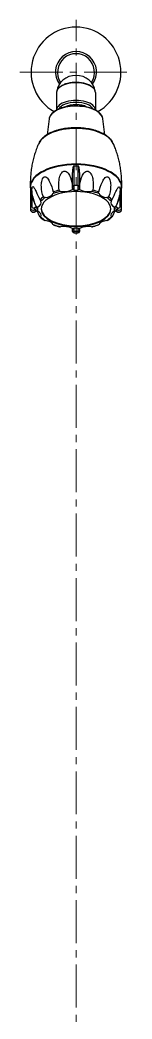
# Model space of a CAD drawing. Extents: x 0 to 3160, y 0 to 2315.
# Drawn here: x 1031 to 1106, y 734 to 1399 of the extents above; entities that cross this region are included whole.
import ezdxf

# ---------------------------------------------------------------- set-up
doc = ezdxf.new("R2010")
doc.units = 0
doc.header["$LTSCALE"] = 3
doc.header["$MEASUREMENT"] = 0
doc.linetypes.add('CENTER2', pattern=[28.575, 19.05, -3.175, 3.175, -3.175])
doc.layers.get('0').update_dxf_attribs({"linetype": 'CONTINUOUS'})
doc.layers.add('1', color=7, linetype='CONTINUOUS', true_color=0xffffff)
doc.layers.add('Cneter', color=1, linetype='CENTER2', lineweight=13)

msp = doc.modelspace()

# ---------------------------------------------------------------- linework, layer by layer
at = {"color": 7, "ltscale": 3}
for centre, radius, start, end in [((1068.77, 1364.1), 30, 299.11291, 240.88704), ((1068.77, 1364.25), 13.7, 324.22223, 215.77777), ((1068.77, 1364.1), 12.34, 326.66434, 213.33566)]:
    msp.add_arc(centre, radius, start, end, dxfattribs=at)
at = {"layer": '1', "color": 7, "linetype": 'Continuous'}
for p, q in [((1055.82, 1350.58), (1055.82, 1338.89)), ((1081.72, 1350.58), (1081.72, 1338.89)), ((1050.75, 1333.01), (1049.44, 1322.51)), ((1088.09, 1322.51), (1086.78, 1333.01)), ((1067.47, 1288.68), (1067.47, 1301.78)), ((1067.47, 1301.78), (1068.77, 1301.78)), ((1068.77, 1301.78), (1070.07, 1301.78)), ((1070.07, 1301.78), (1070.07, 1288.68)), ((1066.47, 1288.18), (1066.47, 1295.79)), ((1071.07, 1295.79), (1071.07, 1288.18)), ((1038.31, 1287.2), (1038.31, 1274.1)), ((1066.47, 1286.68), (1066.47, 1288.18)), ((1066.47, 1286.68), (1066.47, 1285.84)), ((1070.07, 1288.68), (1067.47, 1288.68)), ((1067.47, 1285.68), (1067.47, 1288.68)), ((1067.47, 1285.68), (1070.07, 1285.68)), ((1070.07, 1288.68), (1070.07, 1285.68)), ((1071.07, 1288.18), (1071.07, 1286.68)), ((1071.07, 1286.68), (1071.07, 1285.84)), ((1099.22, 1274.1), (1099.22, 1287.2)), ((1039.31, 1282.21), (1039.31, 1274.6)), ((1098.22, 1274.6), (1098.22, 1282.21)), ((1038.31, 1274.1), (1038.31, 1272.8)), ((1040.86, 1273.88), (1041.47, 1274.23)), ((1041.36, 1271.21), (1043.11, 1272.21)), ((1041.41, 1272.66), (1043.3, 1273.73)), ((1041.41, 1272.66), (1041.41, 1271.36)), ((1043.3, 1272.43), (1041.41, 1271.36)), ((1041.47, 1274.23), (1043.24, 1274.23)), ((1042.62, 1271.93), (1043.24, 1271.93)), ((1043.3, 1272.43), (1043.3, 1273.73)), ((1094.24, 1273.73), (1096.12, 1272.66)), ((1094.24, 1273.73), (1094.24, 1272.43)), ((1096.12, 1271.36), (1094.24, 1272.43)), ((1096.06, 1274.23), (1094.29, 1274.23)), ((1094.91, 1271.93), (1094.29, 1271.93)), ((1094.42, 1272.21), (1096.17, 1271.21)), ((1096.06, 1274.23), (1096.67, 1273.88)), ((1096.12, 1271.36), (1096.12, 1272.66)), ((1099.22, 1272.8), (1099.22, 1274.1)), ((1066.47, 1259.43), (1066.47, 1260.31)), ((1066.47, 1258.78), (1066.47, 1259.43)), ((1066.47, 1258.23), (1066.47, 1258.78)), ((1070.07, 1260.34), (1067.47, 1260.34)), ((1067.47, 1258.33), (1067.47, 1260.34)), ((1067.47, 1257.23), (1067.47, 1258.33)), ((1067.47, 1258.33), (1070.07, 1258.33)), ((1067.47, 1257.23), (1070.07, 1257.23)), ((1070.07, 1260.34), (1070.07, 1258.33)), ((1070.07, 1258.33), (1070.07, 1257.23)), ((1071.07, 1259.43), (1071.07, 1260.31)), ((1071.07, 1259.43), (1071.07, 1258.78)), ((1071.07, 1258.78), (1071.07, 1258.23))]:
    msp.add_line(p, q, dxfattribs=at)
for centre, start, end in [((1067.47, 1286.68), 180, 270), ((1070.07, 1286.68), 270, 0), ((1067.47, 1258.23), 180, 270), ((1070.07, 1258.23), 270, 0)]:
    msp.add_arc(centre, 1, start, end, dxfattribs=at)
for centre, major_axis, ratio, start_param, end_param in [((1068.77, 1350.58), (12.95, 0), 0.5, 0.18447, 3.141593), ((1068.77, 1350.22), (12.95, 0), 0.906308, 1.570796, 3.045673), ((1068.77, 1350.22), (12.95, 0), 0.906308, 0.09592, 1.570796), ((1068.77, 1350.58), (12.95, 0), 0.5, 0, 0.18447), ((1068.77, 1338.89), (12.95, 0), 0.5, 0, 3.141593), ((1068.77, 1338.03), (11.95, 0), 0.5, 0.258003, 2.878583), ((1068.77, 1338.03), (-9.15, 0), 0.5, 3.832301, 5.576474), ((1068.77, 1332.44), (18.05, 0), 0.5, 0.175095, 3.04062), ((1068.77, 1332.44), (18.05, 0), 0.5, 3.04062, 3.079104), ((1068.77, 1332.44), (18.05, 0), 0.5, 0.062488, 0.175095), ((1068.77, 1313.95), (25.5, 0), 0.5, 0.217064, 2.920552), ((1068.77, 1313.95), (25.5, 0), 0.5, 2.920552, 2.924872), ((1068.77, 1287.8), (-30.5, 0), 0.5, 3.141593, 6.283185), ((1068.77, 1287.36), (-30.5, 0), 0.5, 3.141593, 6.283185), ((1067.47, 1298.57), (0, 3.21), 0.312, 0, 0.332335), ((1070.07, 1298.57), (0, 3.21), 0.312, 5.95085, 6.283185), ((1118.12, 1289.78), (79.89, 0), 0.866025, 3.141596, 3.170223), ((1019.41, 1289.78), (-79.89, 0), 0.866025, 3.112963, 3.140685), ((1068.77, 1287.8), (30.5, 0), 0.5, 3.141593, 3.158184), ((1068.77, 1287.36), (30.5, 0), 0.5, 3.141593, 3.164909), ((1078.77, 1288.78), (40.53, 0), 0.866025, 3.181928, 3.205176), ((1039.31, 1284.49), (-0.99, 2.75), 0.058559, 6.112611, 6.444946), ((1068.77, 1273.08), (23.25, 0), 0.5, 0, 3.141593), ((1044.72, 1285.1), (-9.21, 0.6), 0.496007, 1.980941, 2.894221), ((1068.77, 1273.08), (25.63, 0), 0.5, 1.983723, 2.205067), ((1068.77, 1273.57), (26.53, 0), 0.5, 2.010169, 2.178621), ((1059.97, 1289.5), (-8.81, 0.34), 0.543215, 1.422267, 2.335547), ((1068.77, 1273.08), (25.63, 0), 0.5, 1.660667, 1.681468), ((1067.47, 1288.18), (-1, 0), 0.5, 4.712389, 6.283185), ((1070.07, 1288.18), (1, 0), 0.5, 0, 1.570796), ((1068.77, 1273.08), (25.63, 0), 0.5, 1.460124, 1.480925), ((1077.56, 1289.5), (8.81, 0.34), 0.543215, 3.947638, 4.860918), ((1068.77, 1273.08), (25.63, 0), 0.5, 0.936526, 1.157869), ((1068.77, 1273.57), (26.53, 0), 0.5, 0.962971, 1.131424), ((1092.81, 1285.1), (9.21, 0.6), 0.496007, 3.388965, 4.302245), ((1098.22, 1284.49), (0.99, 2.75), 0.058559, 6.121424, 6.45376), ((1058.77, 1288.78), (-40.53, 0), 0.866025, 3.078009, 3.101257), ((1068.77, 1287.36), (30.5, 0), 0.5, 6.25982, 6.283185), ((1035.92, 1277.48), (-9.6, 0.27), 0.458345, 2.459833, 3.373113), ((1068.77, 1273.57), (26.53, 0), 0.5, 2.533768, 2.70222), ((1068.77, 1273.08), (25.63, 0), 0.5, 2.507322, 2.728666), ((1068.77, 1273.08), (25.63, 0), 0.5, 0.412927, 0.634271), ((1068.77, 1273.57), (26.53, 0), 0.5, 0.439372, 0.607825), ((1101.61, 1277.48), (9.6, 0.27), 0.458345, 2.910073, 3.823353), ((1039.31, 1274.1), (1, 0), 0.5, 1.570796, 3.141593), ((1040.31, 1274.1), (-2, 0), 0.866025, 0, 2.150916), ((1040.31, 1272.8), (2, 0), 0.866025, 3.141593, 5.292508), ((1040.31, 1274.6), (-1, 0), 0.866025, 0, 2.150916), ((1040.86, 1273.38), (-0.494, 0.87), 0.274062, 3.591462, 5.162259), ((1040.86, 1272.08), (0.494, -0.87), 0.274062, 0.000473, 0.44987), ((1041.47, 1273.73), (-1.82, 0), 0.274062, 3.141593, 4.712389), ((1041.47, 1272.43), (-1.82, 0), 0.274062, 2.691707, 3.141593), ((1068.77, 1273.08), (25.63, 0), 0.5, 3.030921, 3.051722), ((1068.77, 1273.08), (25.63, 0), 0.5, 3.231464, 3.252265), ((1035.92, 1268.68), (9.6, 0.27), 0.458345, 6.051665, 6.964945), ((1068.77, 1273.51), (23.25, 0), 0.5, 3.160246, 6.264532), ((1068.77, 1273.08), (23.25, 0), 0.5, 3.141593, 6.283185), ((1101.61, 1268.68), (-9.6, 0.27), 0.458345, 5.601425, 6.514705), ((1068.77, 1273.08), (25.63, 0), 0.5, 0.089871, 0.110672), ((1096.06, 1273.73), (-1.82, 0), 0.274062, 4.712389, 6.283185), ((1096.06, 1272.43), (-1.82, 0), 0.274062, 0, 0.449886), ((1068.77, 1273.08), (25.63, 0), 0.5, 6.172513, 6.193314), ((1097.22, 1274.1), (-2, 0), 0.866025, 0.990677, 3.141593), ((1096.67, 1273.38), (0.494, 0.87), 0.274062, 1.120927, 2.691723), ((1097.22, 1272.8), (2, 0), 0.866025, 4.13227, 6.283185), ((1096.67, 1272.08), (-0.494, -0.87), 0.274062, 5.833316, 6.282858), ((1097.22, 1274.6), (-1, 0), 0.866025, 0.990677, 3.141593), ((1098.22, 1274.1), (-1, 0), 0.5, 3.141593, 4.712389), ((1068.77, 1273.08), (25.63, 0), 0.5, 3.55452, 3.775863), ((1044.72, 1261.05), (9.21, 0.6), 0.496007, 0.247372, 1.160652), ((1092.81, 1261.05), (-9.21, 0.6), 0.496007, 5.122533, 6.035813), ((1068.77, 1273.08), (25.63, 0), 0.5, 5.648915, 5.870258), ((1068.77, 1273.08), (25.63, 0), 0.5, 4.078118, 4.299462), ((1059.97, 1256.65), (8.81, 0.34), 0.543215, 0.806045, 1.719325), ((1068.77, 1273.08), (25.63, 0), 0.5, 4.601717, 4.622518), ((1067.47, 1259.43), (-1, 0), 0.912203, 4.712389, 6.283185), ((1067.47, 1258.78), (-1, 0), 0.450279, 0, 1.570796), ((1070.07, 1259.43), (-1, 0), 0.912203, 3.141593, 4.712389), ((1070.07, 1258.78), (1, 0), 0.450279, 4.712389, 6.283185), ((1068.77, 1273.08), (25.63, 0), 0.5, 4.80226, 4.823061), ((1077.56, 1256.65), (-8.81, 0.34), 0.543215, 4.56386, 5.47714), ((1068.77, 1273.08), (25.63, 0), 0.5, 5.125316, 5.34666)]:
    msp.add_ellipse(centre, major_axis=major_axis, ratio=ratio, start_param=start_param, end_param=end_param, dxfattribs=at)
for points, knots in [([(1081.47, 1351.9), (1081.37, 1352.16), (1081.12, 1352.69), (1080.55, 1353.44), (1079.81, 1354.16), (1078.9, 1354.83), (1077.83, 1355.44), (1076.63, 1355.97), (1075.31, 1356.42), (1073.9, 1356.79), (1072.41, 1357.06), (1070.87, 1357.24), (1069.3, 1357.32), (1067.72, 1357.3), (1066.16, 1357.19), (1064.64, 1356.98), (1063.17, 1356.68), (1061.79, 1356.29), (1060.51, 1355.81), (1059.35, 1355.25), (1058.32, 1354.62), (1057.45, 1353.93), (1056.75, 1353.17), (1056.23, 1352.36), (1055.91, 1351.54), (1055.82, 1350.94), (1055.82, 1350.63), (1055.82, 1350.58)], [0, 0, 0, 0, 0.038434, 0.078884, 0.120085, 0.161788, 0.203702, 0.245618, 0.287467, 0.32924, 0.370948, 0.412609, 0.45424, 0.495861, 0.537487, 0.579132, 0.620814, 0.662555, 0.704374, 0.746293, 0.788323, 0.830451, 0.87256, 0.914387, 0.955572, 0.993144, 1, 1, 1, 1]), ([(1086.5, 1334.09), (1086.42, 1334.34), (1086.19, 1334.9), (1085.65, 1335.75), (1084.9, 1336.63), (1083.97, 1337.46), (1082.88, 1338.24), (1081.63, 1338.96), (1080.25, 1339.6), (1078.74, 1340.17), (1077.14, 1340.65), (1075.44, 1341.04), (1073.68, 1341.35), (1071.86, 1341.55), (1070.01, 1341.67), (1068.15, 1341.68), (1066.29, 1341.6), (1064.46, 1341.43), (1062.68, 1341.15), (1060.96, 1340.79), (1059.32, 1340.34), (1057.78, 1339.8), (1056.36, 1339.18), (1055.06, 1338.49), (1053.91, 1337.73), (1052.92, 1336.91), (1052.09, 1336.03), (1051.45, 1335.11), (1051.02, 1334.22), (1050.87, 1333.64), (1050.83, 1333.38)], [0, 0, 0, 0, 0.027646, 0.063067, 0.098927, 0.135137, 0.171549, 0.208037, 0.244516, 0.280959, 0.317359, 0.353721, 0.39005, 0.426356, 0.462647, 0.49893, 0.535213, 0.571502, 0.607805, 0.64413, 0.680487, 0.716883, 0.753329, 0.789831, 0.826389, 0.862989, 0.899561, 0.935987, 0.972102, 1, 1, 1, 1]), ([(1093.63, 1316.74), (1093.5, 1317.05), (1093.15, 1317.76), (1092.43, 1318.81), (1091.49, 1319.9), (1090.36, 1320.94), (1089.07, 1321.92), (1087.62, 1322.84), (1086.02, 1323.68), (1084.3, 1324.43), (1082.46, 1325.1), (1080.53, 1325.68), (1078.51, 1326.17), (1076.42, 1326.56), (1074.28, 1326.86), (1072.1, 1327.06), (1069.9, 1327.16), (1067.69, 1327.16), (1065.49, 1327.06), (1063.31, 1326.87), (1061.17, 1326.57), (1059.08, 1326.18), (1057.06, 1325.7), (1055.13, 1325.13), (1053.29, 1324.46), (1051.57, 1323.71), (1049.96, 1322.87), (1048.49, 1321.95), (1047.17, 1320.95), (1046.01, 1319.87), (1045.04, 1318.73), (1044.34, 1317.69), (1044.02, 1317.01), (1043.91, 1316.75)], [0, 0, 0, 0, 0.024194, 0.055315, 0.08718, 0.1197, 0.152685, 0.185922, 0.219237, 0.252509, 0.2857, 0.318801, 0.351816, 0.384758, 0.417643, 0.450485, 0.4833, 0.516103, 0.548909, 0.581729, 0.614578, 0.647471, 0.680426, 0.71346, 0.746591, 0.779835, 0.8132, 0.846683, 0.880251, 0.913783, 0.947092, 0.979929, 1, 1, 1, 1]), ([(1043.88, 1316.68), (1043.54, 1315.93), (1042.74, 1314.06), (1041.63, 1311), (1040.57, 1307.52), (1039.71, 1303.98), (1039.04, 1300.39), (1038.56, 1296.78), (1038.29, 1293.24), (1038.24, 1290.91), (1038.24, 1289.78)], [0, 0, 0, 0, 0.090512, 0.222344, 0.354142, 0.485759, 0.61708, 0.748015, 0.878491, 1, 1, 1, 1]), ([(1099.29, 1289.71), (1099.29, 1289.81), (1099.32, 1291.11), (1099.21, 1293.61), (1098.93, 1297.18), (1098.44, 1300.7), (1097.78, 1304.17), (1096.94, 1307.57), (1095.93, 1310.89), (1094.84, 1313.94), (1094.03, 1315.85), (1093.65, 1316.71)], [0, 0, 0, 0, 0.010937, 0.139886, 0.268186, 0.395771, 0.522577, 0.648534, 0.773559, 0.897554, 1, 1, 1, 1]), ([(1057.48, 1285.57), (1057.17, 1287.87), (1057.11, 1290.15), (1057.61, 1293.56), (1057.87, 1294.68), (1058.56, 1296.26), (1058.84, 1296.78), (1059.57, 1297.68), (1060.05, 1298.09), (1061.15, 1298.45), (1061.75, 1298.37), (1062.73, 1297.86), (1063.13, 1297.48), (1064.16, 1296.19), (1064.63, 1295.18), (1065.79, 1292.01), (1066.21, 1289.78), (1066.47, 1287.46)], [0, 0, 0, 0, 0.25, 0.25, 0.375, 0.375, 0.4375, 0.4375, 0.5, 0.5, 0.5625, 0.5625, 0.625, 0.625, 0.75, 0.75, 1, 1, 1, 1]), ([(1071.07, 1287.46), (1071.32, 1289.76), (1071.73, 1291.99), (1072.89, 1295.15), (1073.34, 1296.14), (1074.36, 1297.44), (1074.74, 1297.82), (1075.71, 1298.35), (1076.3, 1298.46), (1077.42, 1298.13), (1077.9, 1297.74), (1078.65, 1296.84), (1078.94, 1296.32), (1079.64, 1294.73), (1079.91, 1293.6), (1080.42, 1290.19), (1080.36, 1287.88), (1080.05, 1285.57)], [0, 0, 0, 0, 0.25, 0.25, 0.375, 0.375, 0.4375, 0.4375, 0.5, 0.5, 0.5625, 0.5625, 0.625, 0.625, 0.75, 0.75, 1, 1, 1, 1]), ([(1046.99, 1281.14), (1046.22, 1283.35), (1045.73, 1285.61), (1045.57, 1289.15), (1045.62, 1290.34), (1045.98, 1292.09), (1046.14, 1292.67), (1046.64, 1293.72), (1047, 1294.21), (1047.85, 1294.67), (1048.31, 1294.61), (1049.08, 1294.21), (1049.41, 1293.88), (1050.32, 1292.76), (1050.81, 1291.82), (1052.17, 1288.88), (1052.92, 1286.71), (1053.62, 1284.45)], [0, 0, 0, 0, 0.25, 0.25, 0.375, 0.375, 0.4375, 0.4375, 0.5, 0.5, 0.5625, 0.5625, 0.625, 0.625, 0.75, 0.75, 1, 1, 1, 1]), ([(1083.91, 1284.45), (1084.61, 1286.7), (1085.35, 1288.84), (1086.7, 1291.78), (1087.18, 1292.7), (1088.08, 1293.83), (1088.4, 1294.16), (1089.15, 1294.59), (1089.6, 1294.67), (1090.46, 1294.28), (1090.83, 1293.81), (1091.36, 1292.75), (1091.53, 1292.17), (1091.91, 1290.41), (1091.96, 1289.21), (1091.81, 1285.66), (1091.32, 1283.36), (1090.54, 1281.14)], [0, 0, 0, 0, 0.25, 0.25, 0.375, 0.375, 0.4375, 0.4375, 0.5, 0.5, 0.5625, 0.5625, 0.625, 0.625, 0.75, 0.75, 1, 1, 1, 1]), ([(1038.37, 1287.21), (1038.45, 1286.45), (1038.57, 1285.62), (1038.89, 1283.95), (1039.08, 1283.1), (1039.31, 1282.21)], [0, 0, 0, 0, 0.5, 0.5, 1, 1, 1, 1]), ([(1042.04, 1275.25), (1041.09, 1277.2), (1040.35, 1279.27), (1039.63, 1282.64), (1039.45, 1283.78), (1039.36, 1285.53), (1039.36, 1286.1), (1039.47, 1287.17), (1039.58, 1287.63), (1039.92, 1288.04), (1040.12, 1287.98), (1040.52, 1287.66), (1040.71, 1287.38), (1041.3, 1286.44), (1041.69, 1285.64), (1042.91, 1283.09), (1043.79, 1281.19), (1044.76, 1279.21)], [0, 0, 0, 0, 0.25, 0.25, 0.375, 0.375, 0.4375, 0.4375, 0.5, 0.5, 0.5625, 0.5625, 0.625, 0.625, 0.75, 0.75, 1, 1, 1, 1]), ([(1053.62, 1284.45), (1053.64, 1284.38), (1053.66, 1284.3), (1053.69, 1284.14), (1053.7, 1284.06), (1053.71, 1283.89), (1053.7, 1283.8), (1053.67, 1283.59), (1053.63, 1283.48), (1053.58, 1283.4)], [0, 0, 0, 0, 0.178332, 0.178332, 0.355579, 0.355579, 0.595138, 0.595138, 1, 1, 1, 1]), ([(1058.48, 1284.81), (1058.32, 1284.83), (1058.15, 1284.87), (1057.91, 1284.98), (1057.82, 1285.03), (1057.68, 1285.16), (1057.62, 1285.23), (1057.54, 1285.36), (1057.51, 1285.44), (1057.49, 1285.53), (1057.48, 1285.55), (1057.48, 1285.57)], [0, 0, 0, 0, 0.370823, 0.370823, 0.598246, 0.598246, 0.790276, 0.790276, 0.95624, 0.95624, 1, 1, 1, 1]), ([(1066.47, 1286.34), (1066.42, 1286.23), (1066.36, 1286.14), (1066.19, 1285.95), (1066.06, 1285.87), (1065.93, 1285.81)], [0, 0, 0, 0, 0.407657, 0.407657, 1, 1, 1, 1]), ([(1071.6, 1285.81), (1071.47, 1285.87), (1071.36, 1285.94), (1071.18, 1286.13), (1071.11, 1286.22), (1071.07, 1286.34)], [0, 0, 0, 0, 0.560127, 0.560127, 1, 1, 1, 1]), ([(1080.05, 1285.57), (1080.04, 1285.49), (1080.01, 1285.41), (1079.94, 1285.27), (1079.89, 1285.2), (1079.75, 1285.07), (1079.66, 1285.01), (1079.41, 1284.88), (1079.23, 1284.83), (1079.05, 1284.81)], [0, 0, 0, 0, 0.178332, 0.178332, 0.355579, 0.355579, 0.595138, 0.595138, 1, 1, 1, 1]), ([(1083.95, 1283.4), (1083.9, 1283.48), (1083.87, 1283.57), (1083.83, 1283.76), (1083.83, 1283.85), (1083.83, 1284.01), (1083.84, 1284.09), (1083.86, 1284.25), (1083.88, 1284.32), (1083.9, 1284.42), (1083.91, 1284.44), (1083.91, 1284.45)], [0, 0, 0, 0, 0.370823, 0.370823, 0.598246, 0.598246, 0.790276, 0.790276, 0.95624, 0.95624, 1, 1, 1, 1]), ([(1092.77, 1279.21), (1093.74, 1281.18), (1094.61, 1283.06), (1095.83, 1285.61), (1096.21, 1286.4), (1096.79, 1287.35), (1096.99, 1287.63), (1097.38, 1287.97), (1097.58, 1288.04), (1097.93, 1287.68), (1098.05, 1287.23), (1098.17, 1286.18), (1098.17, 1285.6), (1098.09, 1283.84), (1097.91, 1282.68), (1097.18, 1279.29), (1096.44, 1277.22), (1095.49, 1275.25)], [0, 0, 0, 0, 0.25, 0.25, 0.375, 0.375, 0.4375, 0.4375, 0.5, 0.5, 0.5625, 0.5625, 0.625, 0.625, 0.75, 0.75, 1, 1, 1, 1]), ([(1044.76, 1279.21), (1044.79, 1279.14), (1044.83, 1279.07), (1044.9, 1278.92), (1044.94, 1278.85), (1045.03, 1278.7), (1045.08, 1278.61), (1045.19, 1278.41), (1045.25, 1278.31), (1045.29, 1278.22)], [0, 0, 0, 0, 0.178332, 0.178332, 0.355579, 0.355579, 0.595138, 0.595138, 1, 1, 1, 1]), ([(1048.12, 1280.67), (1047.96, 1280.64), (1047.79, 1280.64), (1047.53, 1280.68), (1047.43, 1280.71), (1047.27, 1280.79), (1047.2, 1280.84), (1047.08, 1280.96), (1047.04, 1281.02), (1047, 1281.1), (1047, 1281.12), (1046.99, 1281.14)], [0, 0, 0, 0, 0.370823, 0.370823, 0.598246, 0.598246, 0.790276, 0.790276, 0.95624, 0.95624, 1, 1, 1, 1]), ([(1090.54, 1281.14), (1090.52, 1281.07), (1090.47, 1280.99), (1090.37, 1280.87), (1090.31, 1280.82), (1090.15, 1280.73), (1090.05, 1280.69), (1089.77, 1280.64), (1089.58, 1280.64), (1089.41, 1280.67)], [0, 0, 0, 0, 0.178332, 0.178332, 0.355579, 0.355579, 0.595138, 0.595138, 1, 1, 1, 1]), ([(1092.24, 1278.22), (1092.28, 1278.3), (1092.33, 1278.39), (1092.43, 1278.57), (1092.47, 1278.65), (1092.56, 1278.8), (1092.6, 1278.88), (1092.68, 1279.02), (1092.71, 1279.09), (1092.76, 1279.17), (1092.76, 1279.19), (1092.77, 1279.21)], [0, 0, 0, 0, 0.370823, 0.370823, 0.598246, 0.598246, 0.790276, 0.790276, 0.95624, 0.95624, 1, 1, 1, 1]), ([(1038.31, 1272.8), (1038.31, 1272.65), (1038.36, 1272.31), (1038.58, 1271.82), (1038.97, 1271.38), (1039.48, 1271.08), (1040.07, 1270.92), (1040.69, 1270.94), (1041.12, 1271.08), (1041.32, 1271.19), (1041.36, 1271.21)], [0, 0, 0, 0, 0.111591, 0.252581, 0.392872, 0.535079, 0.680738, 0.830104, 0.972159, 1, 1, 1, 1]), ([(1043.3, 1274.49), (1043.18, 1274.43), (1043.05, 1274.38), (1042.82, 1274.36), (1042.72, 1274.37), (1042.62, 1274.41)], [0, 0, 0, 0, 0.560127, 0.560127, 1, 1, 1, 1]), ([(1043.24, 1274.23), (1043.13, 1274.23), (1043.01, 1274.24), (1042.8, 1274.31), (1042.7, 1274.35), (1042.62, 1274.41)], [0, 0, 0, 0, 0.504994, 0.504994, 1, 1, 1, 1]), ([(1042.86, 1271.92), (1042.87, 1271.91), (1042.89, 1271.9), (1043.04, 1271.8), (1043.17, 1271.72), (1043.3, 1271.66)], [0, 0, 0, 0, 0.091579, 0.091579, 1, 1, 1, 1]), ([(1094.91, 1274.41), (1094.82, 1274.38), (1094.72, 1274.36), (1094.49, 1274.38), (1094.36, 1274.43), (1094.24, 1274.49)], [0, 0, 0, 0, 0.407657, 0.407657, 1, 1, 1, 1]), ([(1094.24, 1271.66), (1094.35, 1271.72), (1094.48, 1271.79), (1094.63, 1271.89), (1094.65, 1271.91), (1094.67, 1271.92)], [0, 0, 0, 0, 0.862926, 0.862926, 1, 1, 1, 1]), ([(1094.91, 1274.41), (1094.82, 1274.35), (1094.72, 1274.3), (1094.51, 1274.24), (1094.4, 1274.23), (1094.29, 1274.23)], [0, 0, 0, 0, 0.504417, 0.504417, 1, 1, 1, 1]), ([(1096.17, 1271.21), (1096.3, 1271.14), (1096.61, 1271), (1097.17, 1270.91), (1097.8, 1270.99), (1098.39, 1271.25), (1098.86, 1271.68), (1099.15, 1272.22), (1099.21, 1272.61), (1099.22, 1272.8)], [0, 0, 0, 0, 0.102248, 0.249706, 0.400209, 0.553579, 0.708038, 0.860626, 1, 1, 1, 1]), ([(1045.29, 1267.93), (1045.25, 1267.85), (1045.2, 1267.78), (1045.1, 1267.72), (1045.06, 1267.71), (1044.97, 1267.72), (1044.93, 1267.73), (1044.85, 1267.79), (1044.82, 1267.83), (1044.77, 1267.9), (1044.77, 1267.91), (1044.76, 1267.92)], [0, 0, 0, 0, 0.370823, 0.370823, 0.598246, 0.598246, 0.790276, 0.790276, 0.95624, 0.95624, 1, 1, 1, 1]), ([(1045, 1267.65), (1045.02, 1267.63), (1045.37, 1267.25), (1046.08, 1266.62), (1046.83, 1266.04), (1047.19, 1265.79)], [0, 0, 0, 0, 0.032959, 0.574598, 1, 1, 1, 1]), ([(1047.18, 1265.79), (1047.21, 1265.76), (1047.25, 1265.74), (1047.38, 1265.67), (1047.48, 1265.63), (1047.76, 1265.54), (1047.95, 1265.51), (1048.12, 1265.48)], [0, 0, 0, 0, 0.134878, 0.134878, 0.456481, 0.456481, 1, 1, 1, 1]), ([(1089.41, 1265.48), (1089.57, 1265.51), (1089.74, 1265.54), (1090, 1265.61), (1090.1, 1265.65), (1090.25, 1265.72), (1090.3, 1265.75), (1090.35, 1265.79)], [0, 0, 0, 0, 0.495752, 0.495752, 0.799792, 0.799792, 1, 1, 1, 1]), ([(1090.35, 1265.79), (1090.45, 1265.86), (1091, 1266.26), (1091.68, 1266.81), (1092.19, 1267.31), (1092.33, 1267.47)], [0, 0, 0, 0, 0.138225, 0.744628, 1, 1, 1, 1]), ([(1092.77, 1267.92), (1092.74, 1267.87), (1092.7, 1267.82), (1092.63, 1267.75), (1092.59, 1267.73), (1092.5, 1267.71), (1092.45, 1267.71), (1092.34, 1267.77), (1092.28, 1267.84), (1092.24, 1267.93)], [0, 0, 0, 0, 0.178332, 0.178332, 0.355579, 0.355579, 0.595138, 0.595138, 1, 1, 1, 1]), ([(1053.58, 1262.75), (1053.63, 1262.67), (1053.66, 1262.6), (1053.7, 1262.53), (1053.7, 1262.51), (1053.7, 1262.51), (1053.7, 1262.51), (1053.7, 1262.51)], [0, 0, 0, 0, 0.608372, 0.608372, 0.981482, 0.981482, 1, 1, 1, 1]), ([(1053.7, 1262.52), (1053.86, 1262.46), (1054.65, 1262.18), (1056, 1261.78), (1057.23, 1261.47), (1057.79, 1261.34)], [0, 0, 0, 0, 0.125507, 0.6079, 1, 1, 1, 1]), ([(1057.78, 1261.34), (1057.84, 1261.33), (1057.9, 1261.32), (1058.12, 1261.3), (1058.3, 1261.32), (1058.48, 1261.34)], [0, 0, 0, 0, 0.279896, 0.279896, 1, 1, 1, 1]), ([(1065.93, 1260.34), (1066.06, 1260.28), (1066.17, 1260.23), (1066.31, 1260.19), (1066.36, 1260.18), (1066.39, 1260.18)], [0, 0, 0, 0, 0.695376, 0.695376, 1, 1, 1, 1]), ([(1071.07, 1260.19), (1071.11, 1260.18), (1071.17, 1260.18), (1071.34, 1260.23), (1071.47, 1260.28), (1071.6, 1260.34)], [0, 0, 0, 0, 0.407657, 0.407657, 1, 1, 1, 1]), ([(1079.05, 1261.34), (1079.21, 1261.32), (1079.38, 1261.31), (1079.61, 1261.32), (1079.68, 1261.32), (1079.75, 1261.34)], [0, 0, 0, 0, 0.653847, 0.653847, 1, 1, 1, 1]), ([(1079.75, 1261.34), (1079.94, 1261.38), (1080.81, 1261.59), (1082.19, 1261.97), (1083.33, 1262.34), (1083.83, 1262.52)], [0, 0, 0, 0, 0.131806, 0.613606, 1, 1, 1, 1]), ([(1083.86, 1262.56), (1083.84, 1262.53), (1083.83, 1262.52), (1083.82, 1262.51), (1083.83, 1262.52), (1083.86, 1262.59), (1083.9, 1262.67), (1083.95, 1262.75)], [0, 0, 0, 0, 0.211206, 0.211206, 0.504435, 0.504435, 1, 1, 1, 1])]:
    msp.add_open_spline(points, degree=3, knots=knots, dxfattribs=at)
for points, degree in [([(1066.47, 1295.79), (1066.47, 1295.97), (1066.47, 1296.33), (1066.49, 1296.82), (1066.52, 1297.26), (1066.55, 1297.66), (1066.58, 1298.02), (1066.61, 1298.34), (1066.64, 1298.64), (1066.67, 1298.9), (1066.7, 1299.15), (1066.73, 1299.37), (1066.76, 1299.58), (1066.79, 1299.78), (1066.82, 1299.96), (1066.85, 1300.13), (1066.87, 1300.29), (1066.9, 1300.44), (1066.93, 1300.58), (1066.95, 1300.71), (1066.97, 1300.84), (1066.99, 1300.95), (1067.02, 1301.06), (1067.04, 1301.16), (1067.06, 1301.26), (1067.08, 1301.35), (1067.1, 1301.44), (1067.12, 1301.52), (1067.13, 1301.57), (1067.14, 1301.6)], 3), ([(1070.39, 1301.6), (1070.4, 1301.57), (1070.41, 1301.52), (1070.43, 1301.44), (1070.45, 1301.35), (1070.47, 1301.26), (1070.49, 1301.16), (1070.51, 1301.06), (1070.54, 1300.95), (1070.56, 1300.83), (1070.58, 1300.71), (1070.61, 1300.58), (1070.63, 1300.44), (1070.66, 1300.29), (1070.68, 1300.13), (1070.71, 1299.95), (1070.74, 1299.77), (1070.77, 1299.57), (1070.8, 1299.37), (1070.83, 1299.14), (1070.86, 1298.9), (1070.89, 1298.63), (1070.92, 1298.34), (1070.95, 1298.01), (1070.99, 1297.65), (1071.01, 1297.26), (1071.04, 1296.82), (1071.06, 1296.33), (1071.07, 1295.97), (1071.07, 1295.79)], 3), ([(1038.24, 1289.78), (1038.21, 1288.66), (1038.29, 1287.55)], 2), ([(1099.24, 1287.55), (1099.29, 1289.71)], 1), ([(1098.22, 1282.21), (1098.26, 1282.38), (1098.34, 1282.69), (1098.44, 1283.12), (1098.53, 1283.5), (1098.61, 1283.85), (1098.68, 1284.16), (1098.73, 1284.44), (1098.78, 1284.69), (1098.83, 1284.92), (1098.87, 1285.13), (1098.9, 1285.32), (1098.93, 1285.5), (1098.96, 1285.67), (1098.98, 1285.82), (1099, 1285.97), (1099.02, 1286.11), (1099.04, 1286.24), (1099.06, 1286.36), (1099.07, 1286.47), (1099.09, 1286.57), (1099.1, 1286.67), (1099.11, 1286.76), (1099.12, 1286.85), (1099.13, 1286.93), (1099.14, 1287.01), (1099.15, 1287.08), (1099.15, 1287.15), (1099.16, 1287.19), (1099.16, 1287.21)], 3), ([(1042.04, 1275.25), (1040.85, 1277.49), (1039.94, 1279.81), (1039.31, 1282.21)], 3), ([(1098.22, 1282.21), (1097.59, 1279.81), (1096.68, 1277.49), (1095.49, 1275.25)], 3), ([(1042.62, 1274.41), (1042.52, 1274.55), (1042.33, 1274.83), (1042.14, 1275.11), (1042.04, 1275.25)], 3), ([(1044.76, 1267.92), (1044.05, 1269.14), (1043.39, 1270.44), (1042.77, 1271.86)], 3), ([(1094.78, 1271.9), (1094.15, 1270.48), (1093.49, 1269.15), (1092.77, 1267.92)], 3), ([(1095.49, 1275.25), (1095.39, 1275.11), (1095.2, 1274.83), (1095.01, 1274.55), (1094.91, 1274.41)], 3), ([(1044.84, 1267.82), (1045, 1267.65)], 1), ([(1092.33, 1267.47), (1092.68, 1267.82)], 1), ([(1066.38, 1260.18), (1066.47, 1260.18)], 1)]:
    msp.add_open_spline(points, degree=degree, dxfattribs=at)
at = {"layer": 'Cneter', "lineweight": 5, "ltscale": 0.5}
for p, q in [((1068.77, 441.76), (1068.77, 1398.86)), ((1031.31, 1364.1), (1106.22, 1364.1))]:
    msp.add_line(p, q, dxfattribs=at)

doc.saveas('drawing.dxf')
